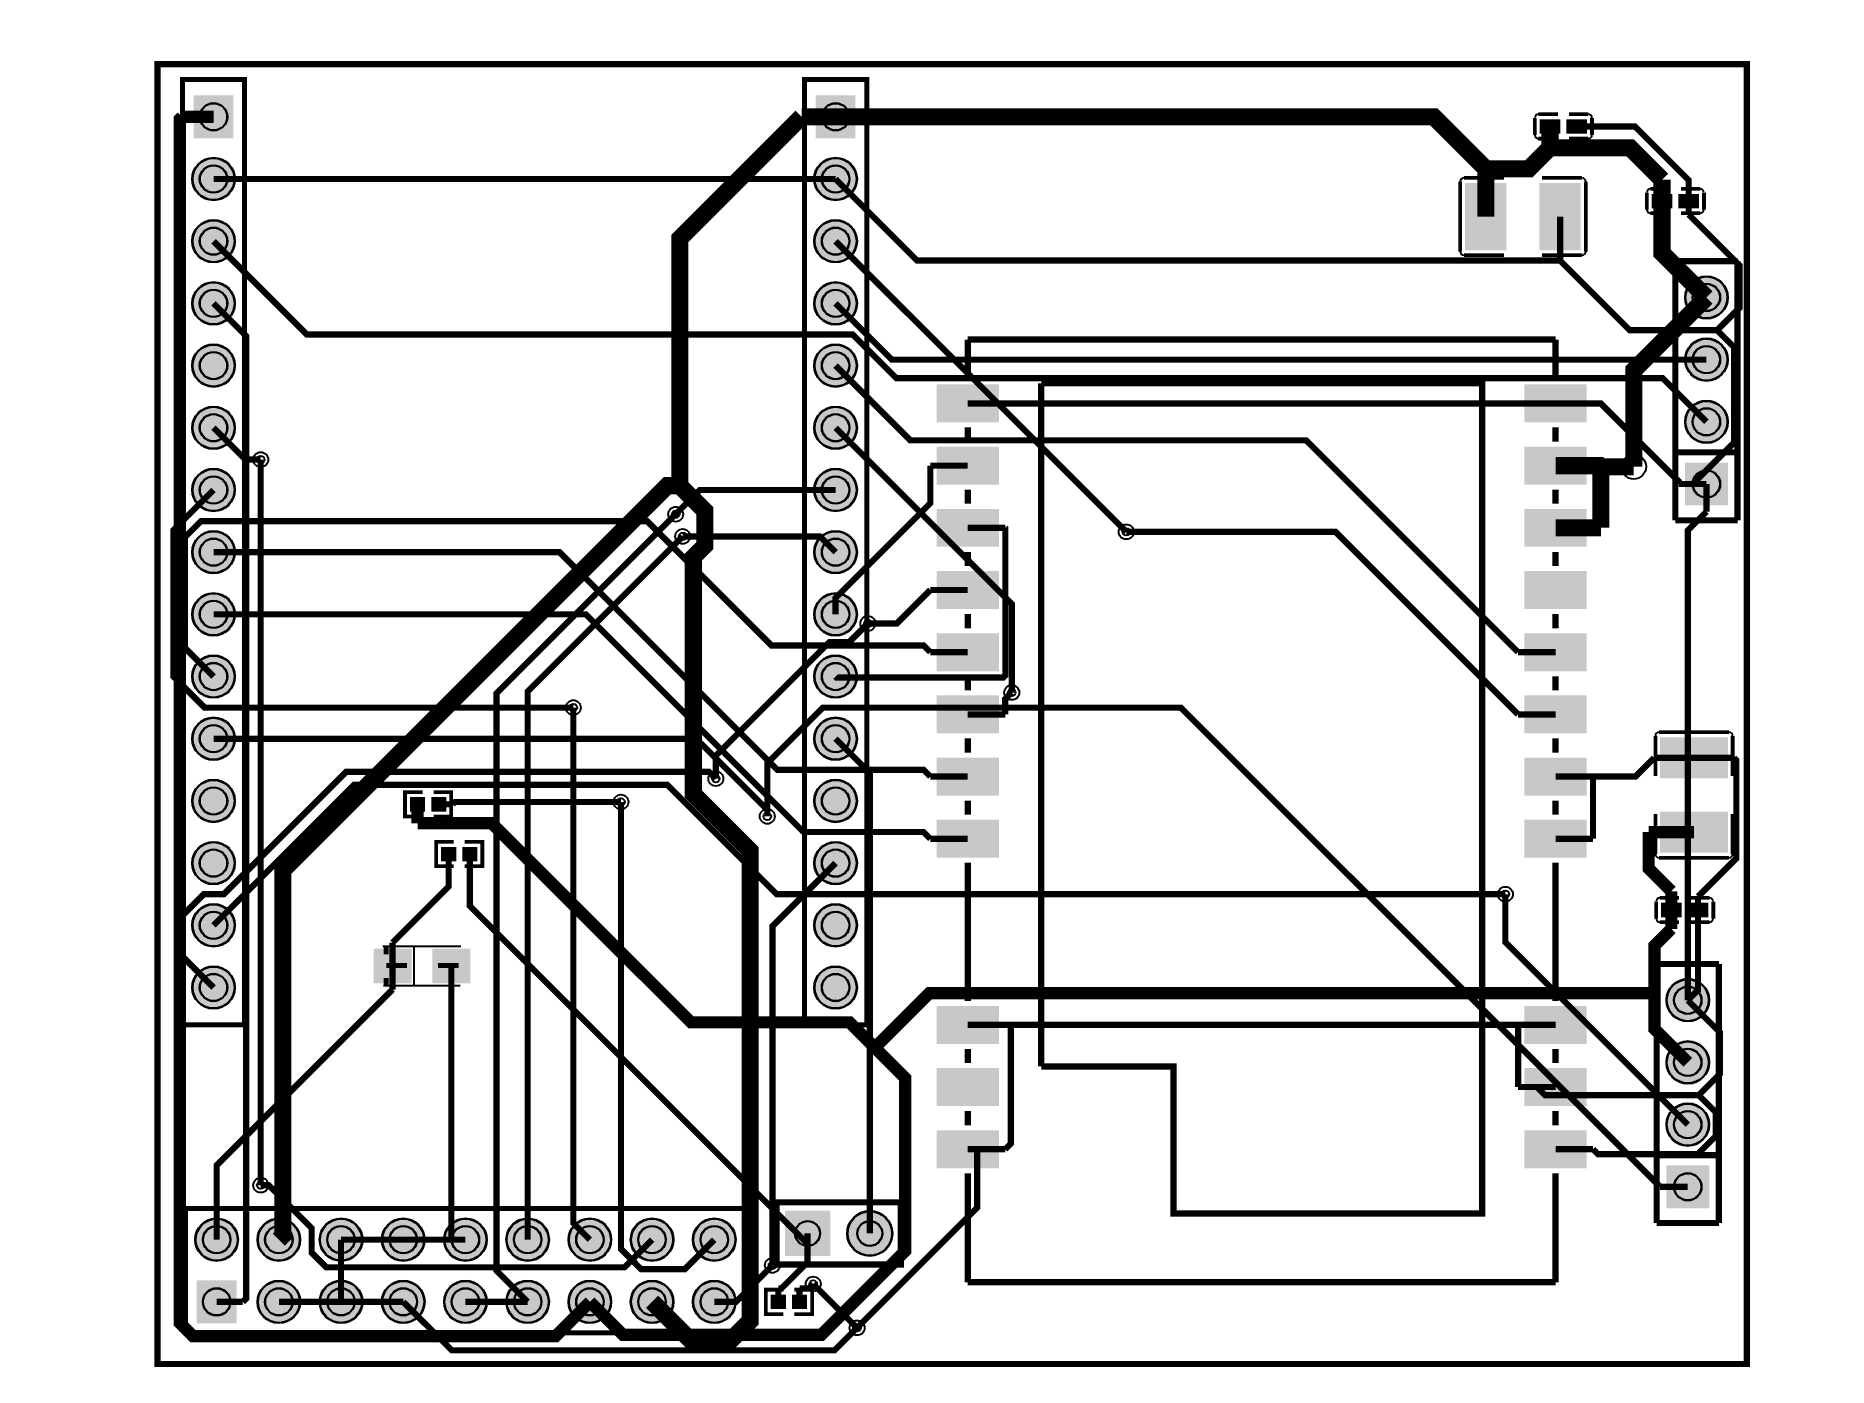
# Model space of a CAD drawing. Header units: millimetres. Extents: x 11.8 to 85, y -2.3 to 52.1.
import ezdxf

# ---------------------------------------------------------------- set-up
doc = ezdxf.new("R2010")
doc.units = ezdxf.units.MM
for name, color, linetype, true_color in [('BoardOutLine', 7, 'Continuous', 0xff00ff), ('BottomLayer', 7, 'Continuous', 0x0000ff), ('BottomSolderMaskLayer', 7, 'Continuous', 0xaa00ff), ('Document', 7, 'Continuous', 0xffffff), ('Hole', 7, 'Continuous', 0x222222), ('Multi-Layer', 7, 'Continuous', 0xc0c0c0), ('TopLayer', 7, 'Continuous', 0xff0000), ('TopPasteMaskLayer', 7, 'Continuous', 0x808080), ('TopSilkLayer', 7, 'Continuous', 0xffcc00), ('TopSolderMaskLayer', 7, 'Continuous', 0x800080)]:
    doc.layers.add(name, color=color, linetype=linetype, true_color=true_color)

msp = doc.modelspace()

# ---------------------------------------------------------------- hatches: boundary and pattern name
at = {"layer": 'BottomSolderMaskLayer'}
for points in [[(19.861, 49.657), (19.861, 47.903), (18.239, 47.903), (18.239, 49.657)], [(45.261, 49.657), (45.261, 47.903), (43.639, 47.903), (43.639, 49.657)], [(18.175, 46.24, 1), (19.925, 46.24, 1)], [(43.575, 46.24, 1), (45.325, 46.24, 1)], [(18.175, 43.7, 1), (19.925, 43.7, 1)], [(43.575, 43.7, 1), (45.325, 43.7, 1)], [(18.175, 41.16, 1), (19.925, 41.16, 1)], [(43.575, 41.16, 1), (45.325, 41.16, 1)], [(79.135, 41.402, 1), (80.886, 41.402, 1)], [(79.135, 38.862, 1), (80.886, 38.862, 1)], [(18.175, 38.62, 1), (19.925, 38.62, 1)], [(43.575, 38.62, 1), (45.325, 38.62, 1)], [(18.175, 36.08, 1), (19.925, 36.08, 1)], [(43.575, 36.08, 1), (45.325, 36.08, 1)], [(79.135, 36.322, 1), (80.886, 36.322, 1)], [(18.175, 33.54, 1), (19.925, 33.54, 1)], [(43.575, 33.54, 1), (45.325, 33.54, 1)], [(79.135, 32.907), (79.135, 34.657), (80.886, 34.657), (80.886, 32.907)], [(18.175, 31, 1), (19.925, 31, 1)], [(43.575, 31, 1), (45.325, 31, 1)], [(18.175, 28.46, 1), (19.925, 28.46, 1)], [(43.575, 28.46, 1), (45.325, 28.46, 1)], [(18.175, 25.92, 1), (19.925, 25.92, 1)], [(43.575, 25.92, 1), (45.325, 25.92, 1)], [(18.175, 23.38, 1), (19.925, 23.38, 1)], [(43.575, 23.38, 1), (45.325, 23.38, 1)], [(18.175, 20.84, 1), (19.925, 20.84, 1)], [(43.575, 20.84, 1), (45.325, 20.84, 1)], [(18.175, 18.3, 1), (19.925, 18.3, 1)], [(43.575, 18.3, 1), (45.325, 18.3, 1)], [(18.175, 15.76, 1), (19.925, 15.76, 1)], [(43.575, 15.76, 1), (45.325, 15.76, 1)], [(18.175, 13.22, 1), (19.925, 13.22, 1)], [(43.575, 13.22, 1), (45.325, 13.22, 1)], [(78.373, 12.7, 1), (80.124, 12.7, 1)], [(78.373, 10.16, 1), (80.124, 10.16, 1)], [(78.373, 7.62, 1), (80.124, 7.62, 1)], [(78.373, 4.205), (78.373, 5.955), (80.124, 5.955), (80.124, 4.205)], [(18.302, 2.921, 1), (20.052, 2.921, 1)], [(20.842, 2.921, 1), (22.592, 2.921, 1)], [(23.382, 2.921, 1), (25.132, 2.921, 1)], [(25.922, 2.921, 1), (27.672, 2.921, 1)], [(28.462, 2.921, 1), (30.212, 2.921, 1)], [(31.002, 2.921, 1), (32.752, 2.921, 1)], [(33.542, 2.921, 1), (35.292, 2.921, 1)], [(36.082, 2.921, 1), (37.832, 2.921, 1)], [(38.622, 2.921, 1), (40.372, 2.921, 1)], [(42.382, 4.1), (44.232, 4.1), (44.232, 2.25), (42.382, 2.25)], [(44.922, 3.175, 1), (46.772, 3.175, 1)], [(18.364, 1.256), (19.99, 1.256), (19.99, -0.494), (18.364, -0.494)], [(20.842, 0.381, 1), (22.592, 0.381, 1)], [(23.382, 0.381, 1), (25.132, 0.381, 1)], [(25.922, 0.381, 1), (27.672, 0.381, 1)], [(28.462, 0.381, 1), (30.212, 0.381, 1)], [(31.002, 0.381, 1), (32.752, 0.381, 1)], [(33.542, 0.381, 1), (35.292, 0.381, 1)], [(36.082, 0.381, 1), (37.832, 0.381, 1)], [(38.622, 0.381, 1), (40.372, 0.381, 1)]]:
    msp.add_hatch(color=256, dxfattribs=at).paths.add_polyline_path(points)
at = {"layer": 'Document'}
for points in [[(25.996, 14.91), (26.199, 14.91), (26.199, 14.58), (25.996, 14.58)], [(26.478, 14.821), (26.681, 14.821), (26.681, 13.424), (26.478, 13.424)], [(26.949, 14.227), (26.949, 14.017), (26.109, 14.017), (26.109, 14.227)], [(29.06, 14.227), (29.06, 14.017), (28.22, 14.017), (28.22, 14.227)], [(26.196, 13.284), (25.992, 13.284), (25.992, 13.614), (26.196, 13.614)]]:
    msp.add_hatch(color=256, dxfattribs=at).paths.add_polyline_path(points)
at = {"layer": 'Multi-Layer'}
for points in [[(19.837, 49.63), (19.837, 47.93), (18.263, 47.93), (18.263, 49.63)], [(45.237, 49.63), (45.237, 47.93), (43.663, 47.93), (43.663, 49.63)], [(18.2, 46.24, 1), (19.9, 46.24, 1)], [(43.6, 46.24, 1), (45.3, 46.24, 1)], [(18.2, 43.7, 1), (19.9, 43.7, 1)], [(43.6, 43.7, 1), (45.3, 43.7, 1)], [(18.2, 41.16, 1), (19.9, 41.16, 1)], [(43.6, 41.16, 1), (45.3, 41.16, 1)], [(79.16, 41.402, 1), (80.86, 41.402, 1)], [(79.16, 38.862, 1), (80.86, 38.862, 1)], [(18.2, 38.62, 1), (19.9, 38.62, 1)], [(43.6, 38.62, 1), (45.3, 38.62, 1)], [(18.2, 36.08, 1), (19.9, 36.08, 1)], [(43.6, 36.08, 1), (45.3, 36.08, 1)], [(79.16, 36.322, 1), (80.86, 36.322, 1)], [(79.16, 32.932), (79.16, 34.632), (80.86, 34.632), (80.86, 32.932)], [(18.2, 33.54, 1), (19.9, 33.54, 1)], [(43.6, 33.54, 1), (45.3, 33.54, 1)], [(18.2, 31, 1), (19.9, 31, 1)], [(43.6, 31, 1), (45.3, 31, 1)], [(18.2, 28.46, 1), (19.9, 28.46, 1)], [(43.6, 28.46, 1), (45.3, 28.46, 1)], [(18.2, 25.92, 1), (19.9, 25.92, 1)], [(43.6, 25.92, 1), (45.3, 25.92, 1)], [(18.2, 23.38, 1), (19.9, 23.38, 1)], [(43.6, 23.38, 1), (45.3, 23.38, 1)], [(18.2, 20.84, 1), (19.9, 20.84, 1)], [(43.6, 20.84, 1), (45.3, 20.84, 1)], [(18.2, 18.3, 1), (19.9, 18.3, 1)], [(43.6, 18.3, 1), (45.3, 18.3, 1)], [(18.2, 15.76, 1), (19.9, 15.76, 1)], [(43.6, 15.76, 1), (45.3, 15.76, 1)], [(18.2, 13.22, 1), (19.9, 13.22, 1)], [(43.6, 13.22, 1), (45.3, 13.22, 1)], [(78.398, 12.7, 1), (80.098, 12.7, 1)], [(78.398, 10.16, 1), (80.098, 10.16, 1)], [(78.398, 7.62, 1), (80.098, 7.62, 1)], [(78.398, 4.23), (78.398, 5.93), (80.098, 5.93), (80.098, 4.23)], [(18.327, 2.921, 1), (20.027, 2.921, 1)], [(20.867, 2.921, 1), (22.567, 2.921, 1)], [(23.407, 2.921, 1), (25.107, 2.921, 1)], [(25.947, 2.921, 1), (27.647, 2.921, 1)], [(28.487, 2.921, 1), (30.187, 2.921, 1)], [(31.027, 2.921, 1), (32.727, 2.921, 1)], [(33.567, 2.921, 1), (35.267, 2.921, 1)], [(36.107, 2.921, 1), (37.807, 2.921, 1)], [(38.647, 2.921, 1), (40.347, 2.921, 1)], [(42.407, 4.075), (44.207, 4.075), (44.207, 2.275), (42.407, 2.275)], [(44.947, 3.175, 1), (46.747, 3.175, 1)], [(18.39, 1.231), (19.964, 1.231), (19.964, -0.469), (18.39, -0.469)], [(20.867, 0.381, 1), (22.567, 0.381, 1)], [(23.407, 0.381, 1), (25.107, 0.381, 1)], [(25.947, 0.381, 1), (27.647, 0.381, 1)], [(28.487, 0.381, 1), (30.187, 0.381, 1)], [(31.027, 0.381, 1), (32.727, 0.381, 1)], [(33.567, 0.381, 1), (35.267, 0.381, 1)], [(36.107, 0.381, 1), (37.807, 0.381, 1)], [(38.647, 0.381, 1), (40.347, 0.381, 1)]]:
    msp.add_hatch(color=256, dxfattribs=at).paths.add_polyline_path(points)
at = {"layer": 'TopLayer'}
for points in [[(74.018, 48.117), (74.018, 48.657), (73.228, 48.657), (73.228, 48.117)], [(74.318, 48.117), (74.318, 48.657), (75.108, 48.657), (75.108, 48.117)], [(71.817, 43.354), (71.817, 46.054), (70.182, 46.054), (70.182, 43.354)], [(73.217, 43.354), (73.217, 46.054), (74.852, 46.054), (74.852, 43.354)], [(78.59, 45.069), (78.59, 45.609), (77.8, 45.609), (77.8, 45.069)], [(78.89, 45.069), (78.89, 45.609), (79.68, 45.609), (79.68, 45.069)], [(48.599, 37.824), (51.099, 37.824), (51.099, 36.324), (48.599, 36.324)], [(72.599, 37.824), (75.099, 37.824), (75.099, 36.324), (72.599, 36.324)], [(48.599, 35.284), (51.099, 35.284), (51.099, 33.784), (48.599, 33.784)], [(72.599, 35.284), (75.099, 35.284), (75.099, 33.784), (72.599, 33.784)], [(48.599, 32.744), (51.099, 32.744), (51.099, 31.244), (48.599, 31.244)], [(72.599, 32.744), (75.099, 32.744), (75.099, 31.244), (72.599, 31.244)], [(48.599, 30.204), (51.099, 30.204), (51.099, 28.704), (48.599, 28.704)], [(72.599, 30.204), (75.099, 30.204), (75.099, 28.704), (72.599, 28.704)], [(48.599, 27.664), (51.099, 27.664), (51.099, 26.164), (48.599, 26.164)], [(72.599, 27.664), (75.099, 27.664), (75.099, 26.164), (72.599, 26.164)], [(48.599, 25.124), (51.099, 25.124), (51.099, 23.624), (48.599, 23.624)], [(72.599, 25.124), (75.099, 25.124), (75.099, 23.624), (72.599, 23.624)], [(80.852, 21.782), (78.152, 21.782), (78.152, 23.417), (80.852, 23.417)], [(48.599, 22.584), (51.099, 22.584), (51.099, 21.084), (48.599, 21.084)], [(72.599, 22.584), (75.099, 22.584), (75.099, 21.084), (72.599, 21.084)], [(27.663, 20.431), (27.663, 20.971), (27.097, 20.971), (27.097, 20.431)], [(27.963, 20.431), (27.963, 20.971), (28.529, 20.971), (28.529, 20.431)], [(48.599, 20.044), (51.099, 20.044), (51.099, 18.544), (48.599, 18.544)], [(72.599, 20.044), (75.099, 20.044), (75.099, 18.544), (72.599, 18.544)], [(80.852, 20.382), (78.152, 20.382), (78.152, 18.747), (80.852, 18.747)], [(28.933, 18.399), (28.933, 18.939), (28.367, 18.939), (28.367, 18.399)], [(29.233, 18.399), (29.233, 18.939), (29.799, 18.939), (29.799, 18.399)], [(78.971, 16.113), (78.971, 16.653), (78.181, 16.653), (78.181, 16.113)], [(79.271, 16.113), (79.271, 16.653), (80.061, 16.653), (80.061, 16.113)], [(25.609, 14.776), (27.109, 14.776), (27.109, 13.418), (25.609, 13.418)], [(28.009, 14.776), (29.509, 14.776), (29.509, 13.418), (28.009, 13.418)], [(48.599, 12.444), (51.099, 12.444), (51.099, 10.944), (48.599, 10.944)], [(72.599, 12.444), (75.099, 12.444), (75.099, 10.944), (72.599, 10.944)], [(48.599, 9.904), (51.099, 9.904), (51.099, 8.404), (48.599, 8.404)], [(72.599, 9.904), (75.099, 9.904), (75.099, 8.404), (72.599, 8.404)], [(48.599, 7.364), (51.099, 7.364), (51.099, 5.864), (48.599, 5.864)], [(72.599, 7.364), (75.099, 7.364), (75.099, 5.864), (72.599, 5.864)], [(42.395, 0.111), (42.395, 0.651), (41.829, 0.651), (41.829, 0.111)], [(42.695, 0.111), (42.695, 0.651), (43.261, 0.651), (43.261, 0.111)]]:
    msp.add_hatch(color=256, dxfattribs=at).paths.add_polyline_path(points)
at = {"layer": 'TopPasteMaskLayer'}
for points in [[(73.968, 48.612), (73.968, 48.162), (73.918, 48.112), (73.388, 48.112), (73.338, 48.162), (73.338, 48.612), (73.388, 48.662), (73.918, 48.662)], [(74.998, 48.612), (74.998, 48.162), (74.948, 48.112), (74.418, 48.112), (74.368, 48.162), (74.368, 48.612), (74.418, 48.662), (74.948, 48.662)], [(71.817, 43.454), (71.817, 44.145), (71.717, 44.245), (71.361, 44.245), (71.261, 44.345), (71.261, 45.063), (71.361, 45.163), (71.717, 45.163), (71.817, 45.263), (71.817, 45.954), (71.717, 46.054), (70.282, 46.054), (70.182, 45.954), (70.182, 43.454), (70.282, 43.354), (71.717, 43.354)], [(73.217, 43.454), (73.217, 44.145), (73.317, 44.245), (73.673, 44.245), (73.773, 44.345), (73.773, 45.063), (73.673, 45.163), (73.317, 45.163), (73.217, 45.263), (73.217, 45.954), (73.317, 46.054), (74.752, 46.054), (74.852, 45.954), (74.852, 43.454), (74.752, 43.354), (73.317, 43.354)], [(78.54, 45.564), (78.54, 45.114), (78.49, 45.064), (77.96, 45.064), (77.91, 45.114), (77.91, 45.564), (77.96, 45.614), (78.49, 45.614)], [(79.57, 45.564), (79.57, 45.114), (79.52, 45.064), (78.99, 45.064), (78.94, 45.114), (78.94, 45.564), (78.99, 45.614), (79.52, 45.614)], [(48.599, 37.824), (51.099, 37.824), (51.099, 36.324), (48.599, 36.324)], [(72.599, 37.824), (75.099, 37.824), (75.099, 36.324), (72.599, 36.324)], [(48.599, 35.284), (51.099, 35.284), (51.099, 33.784), (48.599, 33.784)], [(72.599, 35.284), (75.099, 35.284), (75.099, 33.784), (72.599, 33.784)], [(48.599, 32.744), (51.099, 32.744), (51.099, 31.244), (48.599, 31.244)], [(72.599, 32.744), (75.099, 32.744), (75.099, 31.244), (72.599, 31.244)], [(48.599, 30.204), (51.099, 30.204), (51.099, 28.704), (48.599, 28.704)], [(72.599, 30.204), (75.099, 30.204), (75.099, 28.704), (72.599, 28.704)], [(48.599, 27.664), (51.099, 27.664), (51.099, 26.164), (48.599, 26.164)], [(72.599, 27.664), (75.099, 27.664), (75.099, 26.164), (72.599, 26.164)], [(48.599, 25.124), (51.099, 25.124), (51.099, 23.624), (48.599, 23.624)], [(72.599, 25.124), (75.099, 25.124), (75.099, 23.624), (72.599, 23.624)], [(80.752, 21.782), (80.061, 21.782), (79.961, 21.882), (79.961, 22.238), (79.861, 22.338), (79.143, 22.338), (79.043, 22.238), (79.043, 21.882), (78.943, 21.782), (78.252, 21.782), (78.152, 21.882), (78.152, 23.317), (78.252, 23.417), (80.752, 23.417), (80.852, 23.317), (80.852, 21.882)], [(48.599, 22.584), (51.099, 22.584), (51.099, 21.084), (48.599, 21.084)], [(72.599, 22.584), (75.099, 22.584), (75.099, 21.084), (72.599, 21.084)], [(27.678, 20.471), (27.678, 20.931), (27.638, 20.971), (27.137, 20.971), (27.097, 20.931), (27.097, 20.471), (27.137, 20.431), (27.638, 20.431)], [(27.948, 20.471), (27.948, 20.931), (27.988, 20.971), (28.489, 20.971), (28.529, 20.931), (28.529, 20.471), (28.489, 20.431), (27.988, 20.431)], [(48.599, 20.044), (51.099, 20.044), (51.099, 18.544), (48.599, 18.544)], [(72.599, 20.044), (75.099, 20.044), (75.099, 18.544), (72.599, 18.544)], [(80.752, 20.382), (80.061, 20.382), (79.961, 20.282), (79.961, 19.926), (79.861, 19.826), (79.143, 19.826), (79.043, 19.926), (79.043, 20.282), (78.943, 20.382), (78.252, 20.382), (78.152, 20.282), (78.152, 18.847), (78.252, 18.747), (80.752, 18.747), (80.852, 18.847), (80.852, 20.282)], [(28.948, 18.439), (28.948, 18.899), (28.908, 18.939), (28.407, 18.939), (28.367, 18.899), (28.367, 18.439), (28.407, 18.399), (28.908, 18.399)], [(29.218, 18.439), (29.218, 18.899), (29.258, 18.939), (29.759, 18.939), (29.799, 18.899), (29.799, 18.439), (29.759, 18.399), (29.258, 18.399)], [(78.921, 16.608), (78.921, 16.158), (78.871, 16.108), (78.341, 16.108), (78.291, 16.158), (78.291, 16.608), (78.341, 16.658), (78.871, 16.658)], [(79.951, 16.608), (79.951, 16.158), (79.901, 16.108), (79.371, 16.108), (79.321, 16.158), (79.321, 16.608), (79.371, 16.658), (79.901, 16.658)], [(25.609, 14.776), (27.109, 14.776), (27.109, 13.418), (25.609, 13.418)], [(28.009, 14.776), (29.509, 14.776), (29.509, 13.418), (28.009, 13.418)], [(48.599, 12.444), (51.099, 12.444), (51.099, 10.944), (48.599, 10.944)], [(72.599, 12.444), (75.099, 12.444), (75.099, 10.944), (72.599, 10.944)], [(48.599, 9.904), (51.099, 9.904), (51.099, 8.404), (48.599, 8.404)], [(72.599, 9.904), (75.099, 9.904), (75.099, 8.404), (72.599, 8.404)], [(48.599, 7.364), (51.099, 7.364), (51.099, 5.864), (48.599, 5.864)], [(72.599, 7.364), (75.099, 7.364), (75.099, 5.864), (72.599, 5.864)], [(42.41, 0.151), (42.41, 0.611), (42.37, 0.651), (41.869, 0.651), (41.829, 0.611), (41.829, 0.151), (41.869, 0.111), (42.37, 0.111)], [(42.68, 0.151), (42.68, 0.611), (42.72, 0.651), (43.221, 0.651), (43.261, 0.611), (43.261, 0.151), (43.221, 0.111), (42.72, 0.111)]]:
    msp.add_hatch(color=256, dxfattribs=at).paths.add_polyline_path(points)
at = {"layer": 'TopSolderMaskLayer'}
for points in [[(19.861, 49.657), (19.861, 47.903), (18.239, 47.903), (18.239, 49.657)], [(45.261, 49.657), (45.261, 47.903), (43.639, 47.903), (43.639, 49.657)], [(74.044, 48.092), (74.044, 48.682), (73.203, 48.682), (73.203, 48.092)], [(74.293, 48.092), (74.293, 48.682), (75.134, 48.682), (75.134, 48.092)], [(18.175, 46.24, 1), (19.925, 46.24, 1)], [(43.575, 46.24, 1), (45.325, 46.24, 1)], [(71.843, 43.329), (71.843, 46.08), (70.157, 46.08), (70.157, 43.329)], [(73.192, 43.329), (73.192, 46.08), (74.878, 46.08), (74.878, 43.329)], [(78.616, 45.044), (78.616, 45.634), (77.775, 45.634), (77.775, 45.044)], [(78.865, 45.044), (78.865, 45.634), (79.706, 45.634), (79.706, 45.044)], [(18.175, 43.7, 1), (19.925, 43.7, 1)], [(43.575, 43.7, 1), (45.325, 43.7, 1)], [(18.175, 41.16, 1), (19.925, 41.16, 1)], [(43.575, 41.16, 1), (45.325, 41.16, 1)], [(79.135, 41.402, 1), (80.886, 41.402, 1)], [(79.135, 38.862, 1), (80.886, 38.862, 1)], [(18.175, 38.62, 1), (19.925, 38.62, 1)], [(43.575, 38.62, 1), (45.325, 38.62, 1)], [(48.574, 37.85), (51.125, 37.85), (51.125, 36.299), (48.574, 36.299)], [(72.574, 37.85), (75.125, 37.85), (75.125, 36.299), (72.574, 36.299)], [(18.175, 36.08, 1), (19.925, 36.08, 1)], [(43.575, 36.08, 1), (45.325, 36.08, 1)], [(79.135, 36.322, 1), (80.886, 36.322, 1)], [(48.574, 35.309), (51.125, 35.309), (51.125, 33.759), (48.574, 33.759)], [(72.574, 35.309), (75.125, 35.309), (75.125, 33.759), (72.574, 33.759)], [(18.175, 33.54, 1), (19.925, 33.54, 1)], [(43.575, 33.54, 1), (45.325, 33.54, 1)], [(79.135, 32.907), (79.135, 34.657), (80.886, 34.657), (80.886, 32.907)], [(48.574, 32.769), (51.125, 32.769), (51.125, 31.219), (48.574, 31.219)], [(72.574, 32.769), (75.125, 32.769), (75.125, 31.219), (72.574, 31.219)], [(18.175, 31, 1), (19.925, 31, 1)], [(43.575, 31, 1), (45.325, 31, 1)], [(48.574, 30.229), (51.125, 30.229), (51.125, 28.679), (48.574, 28.679)], [(72.574, 30.229), (75.125, 30.229), (75.125, 28.679), (72.574, 28.679)], [(18.175, 28.46, 1), (19.925, 28.46, 1)], [(43.575, 28.46, 1), (45.325, 28.46, 1)], [(48.574, 27.689), (51.125, 27.689), (51.125, 26.139), (48.574, 26.139)], [(72.574, 27.689), (75.125, 27.689), (75.125, 26.139), (72.574, 26.139)], [(18.175, 25.92, 1), (19.925, 25.92, 1)], [(43.575, 25.92, 1), (45.325, 25.92, 1)], [(48.574, 25.149), (51.125, 25.149), (51.125, 23.599), (48.574, 23.599)], [(72.574, 25.149), (75.125, 25.149), (75.125, 23.599), (72.574, 23.599)], [(18.175, 23.38, 1), (19.925, 23.38, 1)], [(43.575, 23.38, 1), (45.325, 23.38, 1)], [(80.894, 21.767), (78.11, 21.767), (78.11, 23.432), (80.894, 23.432)], [(48.574, 22.609), (51.125, 22.609), (51.125, 21.059), (48.574, 21.059)], [(72.574, 22.609), (75.125, 22.609), (75.125, 21.059), (72.574, 21.059)], [(18.175, 20.84, 1), (19.925, 20.84, 1)], [(43.575, 20.84, 1), (45.325, 20.84, 1)], [(27.688, 20.406), (27.688, 20.996), (27.072, 20.996), (27.072, 20.406)], [(27.938, 20.406), (27.938, 20.996), (28.554, 20.996), (28.554, 20.406)], [(48.574, 20.069), (51.125, 20.069), (51.125, 18.519), (48.574, 18.519)], [(72.574, 20.069), (75.125, 20.069), (75.125, 18.519), (72.574, 18.519)], [(80.894, 20.397), (78.11, 20.397), (78.11, 18.732), (80.894, 18.732)], [(18.175, 18.3, 1), (19.925, 18.3, 1)], [(43.575, 18.3, 1), (45.325, 18.3, 1)], [(28.958, 18.374), (28.958, 18.964), (28.342, 18.964), (28.342, 18.374)], [(29.208, 18.374), (29.208, 18.964), (29.824, 18.964), (29.824, 18.374)], [(18.175, 15.76, 1), (19.925, 15.76, 1)], [(43.575, 15.76, 1), (45.325, 15.76, 1)], [(78.997, 16.088), (78.997, 16.678), (78.156, 16.678), (78.156, 16.088)], [(79.246, 16.088), (79.246, 16.678), (80.087, 16.678), (80.087, 16.088)], [(25.584, 14.802), (27.134, 14.802), (27.134, 13.392), (25.584, 13.392)], [(27.984, 14.802), (29.534, 14.802), (29.534, 13.392), (27.984, 13.392)], [(18.175, 13.22, 1), (19.925, 13.22, 1)], [(43.575, 13.22, 1), (45.325, 13.22, 1)], [(78.373, 12.7, 1), (80.124, 12.7, 1)], [(48.574, 12.469), (51.125, 12.469), (51.125, 10.919), (48.574, 10.919)], [(72.574, 12.469), (75.125, 12.469), (75.125, 10.919), (72.574, 10.919)], [(78.373, 10.16, 1), (80.124, 10.16, 1)], [(48.574, 9.929), (51.125, 9.929), (51.125, 8.379), (48.574, 8.379)], [(72.574, 9.929), (75.125, 9.929), (75.125, 8.379), (72.574, 8.379)], [(78.373, 7.62, 1), (80.124, 7.62, 1)], [(48.574, 7.389), (51.125, 7.389), (51.125, 5.839), (48.574, 5.839)], [(72.574, 7.389), (75.125, 7.389), (75.125, 5.839), (72.574, 5.839)], [(78.373, 4.205), (78.373, 5.955), (80.124, 5.955), (80.124, 4.205)], [(18.302, 2.921, 1), (20.052, 2.921, 1)], [(20.842, 2.921, 1), (22.592, 2.921, 1)], [(23.382, 2.921, 1), (25.132, 2.921, 1)], [(25.922, 2.921, 1), (27.672, 2.921, 1)], [(28.462, 2.921, 1), (30.212, 2.921, 1)], [(31.002, 2.921, 1), (32.752, 2.921, 1)], [(33.542, 2.921, 1), (35.292, 2.921, 1)], [(36.082, 2.921, 1), (37.832, 2.921, 1)], [(38.622, 2.921, 1), (40.372, 2.921, 1)], [(42.382, 4.1), (44.232, 4.1), (44.232, 2.25), (42.382, 2.25)], [(44.922, 3.175, 1), (46.772, 3.175, 1)], [(18.364, 1.256), (19.99, 1.256), (19.99, -0.494), (18.364, -0.494)], [(20.842, 0.381, 1), (22.592, 0.381, 1)], [(23.382, 0.381, 1), (25.132, 0.381, 1)], [(25.922, 0.381, 1), (27.672, 0.381, 1)], [(28.462, 0.381, 1), (30.212, 0.381, 1)], [(31.002, 0.381, 1), (32.752, 0.381, 1)], [(33.542, 0.381, 1), (35.292, 0.381, 1)], [(36.082, 0.381, 1), (37.832, 0.381, 1)], [(38.622, 0.381, 1), (40.372, 0.381, 1)], [(42.42, 0.086), (42.42, 0.676), (41.804, 0.676), (41.804, 0.086)], [(42.67, 0.086), (42.67, 0.676), (43.286, 0.676), (43.286, 0.086)]]:
    msp.add_hatch(color=256, dxfattribs=at).paths.add_polyline_path(points)

# ---------------------------------------------------------------- linework, layer by layer
at = {"layer": 'BoardOutLine', "const_width": 0.254}
msp.add_lwpolyline([(16.764, 49.53), (16.764, 50.927), (81.661, 50.927), (81.661, -2.159), (16.764, -2.159), (16.764, 49.53)], close=True, dxfattribs=at)
at = {"layer": 'BottomLayer'}
for points, const_width in [([(38.087, 33.715), (38.087, 43.804), (43.062, 48.78)], 0.7), ([(44.45, 48.78), (43.062, 48.78)], 0.7), ([(17.763, 48.78), (17.674, 48.692), (17.674, -0.479), (18.218, -1.023), (33.013, -1.023), (34.417, 0.381)], 0.5), ([(19.05, 48.78), (17.763, 48.78)], 0.5), ([(44.45, 43.7), (56.32, 31.83)], 0.254), ([(77.042, 34.487), (77.042, 38.434), (80.01, 41.402)], 0.7), ([(19.05, 41.16), (20.379, 39.831), (20.379, 0.516), (20.244, 0.381)], 0.254), ([(44.45, 36.08), (51.643, 28.887), (51.643, 25.267)], 0.254), ([(20.977, 5.146), (20.977, 34.78)], 0.254), ([(21.717, 2.921), (21.882, 3.086), (21.882, 18.015), (37.582, 33.715), (38.087, 33.715)], 0.7), ([(36.957, 0.381), (38.463, -1.124), (40.229, -1.124), (40.965, -0.388), (40.965, 18.802), (38.642, 21.125), (38.642, 30.796), (39.113, 31.267), (39.113, 32.689), (38.087, 33.715)], 0.7), ([(80.01, 33.782), (80.01, 32.653)], 0.254), ([(31.877, 0.381), (30.607, 1.651), (30.607, 25.236), (37.92, 32.549)], 0.254), ([(80.01, 32.653), (79.248, 31.891), (79.248, 12.7)], 0.254), ([(31.877, 2.921), (31.877, 25.312), (38.208, 31.642)], 0.254), ([(45.77, 28.088), (45.012, 27.329), (44.202, 27.329), (39.561, 22.689), (39.561, 21.749)], 0.254), ([(34.417, 2.921), (33.741, 3.597), (33.741, 24.65)], 0.254), ([(78.119, 5.08), (58.549, 24.65), (43.933, 24.65), (41.662, 22.378), (41.662, 20.209)], 0.254), ([(45.847, 3.175), (45.847, 21.983), (44.45, 23.38)], 0.254), ([(39.497, 2.921), (38.295, 1.719), (36.506, 1.719), (35.687, 2.539), (35.687, 20.795)], 0.254), ([(44.45, 18.3), (41.871, 15.721), (41.871, 1.871)], 0.254), ([(79.248, 7.62), (71.799, 15.069), (71.799, 17.03)], 0.254), ([(79.248, 5.08), (78.119, 5.08)], 0.254), ([(24.257, 0.381), (24.257, 2.921)], 0.254), ([(43.537, 1.111), (45.327, -0.68)], 0.254), ([(19.177, 0.381), (20.244, 0.381)], 0.254)]:
    msp.add_lwpolyline(points, dxfattribs=dict(at, const_width=const_width))
at = {"layer": 'BottomSolderMaskLayer'}
for centre, radius in [((19.05, 48.78), 0.566), ((44.45, 48.78), 0.566), ((19.05, 46.24), 0.875), ((44.45, 46.24), 0.875), ((19.05, 46.24), 0.566), ((44.45, 46.24), 0.566), ((19.05, 43.7), 0.875), ((19.05, 43.7), 0.566), ((44.45, 43.7), 0.875), ((44.45, 43.7), 0.566), ((19.05, 41.16), 0.875), ((19.05, 41.16), 0.566), ((44.45, 41.16), 0.875), ((44.45, 41.16), 0.566), ((80.01, 41.402), 0.875), ((80.01, 41.402), 0.566), ((80.01, 38.862), 0.875), ((19.05, 38.62), 0.875), ((19.05, 38.62), 0.566), ((44.45, 38.62), 0.875), ((44.45, 38.62), 0.566), ((80.01, 38.862), 0.566), ((19.05, 36.08), 0.875), ((19.05, 36.08), 0.566), ((44.45, 36.08), 0.875), ((44.45, 36.08), 0.566), ((80.01, 36.322), 0.875), ((80.01, 36.322), 0.566), ((19.05, 33.54), 0.875), ((44.45, 33.54), 0.875), ((19.05, 33.54), 0.566), ((44.45, 33.54), 0.566), ((80.01, 33.782), 0.566), ((19.05, 31), 0.875), ((19.05, 31), 0.566), ((44.45, 31), 0.875), ((44.45, 31), 0.566), ((19.05, 28.46), 0.875), ((44.45, 28.46), 0.875), ((19.05, 28.46), 0.566), ((44.45, 28.46), 0.566), ((19.05, 25.92), 0.875), ((19.05, 25.92), 0.566), ((44.45, 25.92), 0.875), ((44.45, 25.92), 0.566), ((19.05, 23.38), 0.875), ((44.45, 23.38), 0.875), ((19.05, 23.38), 0.566), ((44.45, 23.38), 0.566), ((19.05, 20.84), 0.875), ((19.05, 20.84), 0.566), ((44.45, 20.84), 0.875), ((44.45, 20.84), 0.566), ((19.05, 18.3), 0.875), ((44.45, 18.3), 0.875), ((19.05, 18.3), 0.566), ((44.45, 18.3), 0.566), ((19.05, 15.76), 0.875), ((19.05, 15.76), 0.566), ((44.45, 15.76), 0.875), ((44.45, 15.76), 0.566), ((19.05, 13.22), 0.875), ((44.45, 13.22), 0.875), ((19.05, 13.22), 0.566), ((44.45, 13.22), 0.566), ((79.248, 12.7), 0.875), ((79.248, 12.7), 0.566), ((79.248, 10.16), 0.875), ((79.248, 10.16), 0.566), ((79.248, 7.62), 0.875), ((79.248, 7.62), 0.566), ((79.248, 5.08), 0.566), ((19.177, 2.921), 0.875), ((21.717, 2.921), 0.875), ((24.257, 2.921), 0.875), ((26.797, 2.921), 0.875), ((29.337, 2.921), 0.875), ((31.877, 2.921), 0.875), ((34.417, 2.921), 0.875), ((36.957, 2.921), 0.875), ((39.497, 2.921), 0.875), ((43.307, 3.175), 0.514), ((45.847, 3.175), 0.925), ((45.847, 3.175), 0.514), ((19.177, 2.921), 0.566), ((21.717, 2.921), 0.566), ((24.257, 2.921), 0.566), ((26.797, 2.921), 0.566), ((29.337, 2.921), 0.566), ((31.877, 2.921), 0.566), ((34.417, 2.921), 0.566), ((36.957, 2.921), 0.566), ((39.497, 2.921), 0.566), ((19.177, 0.381), 0.568), ((21.717, 0.381), 0.875), ((21.717, 0.381), 0.566), ((24.257, 0.381), 0.875), ((24.257, 0.381), 0.566), ((26.797, 0.381), 0.875), ((26.797, 0.381), 0.566), ((29.337, 0.381), 0.875), ((29.337, 0.381), 0.566), ((31.877, 0.381), 0.875), ((31.877, 0.381), 0.566), ((34.417, 0.381), 0.875), ((34.417, 0.381), 0.566), ((36.957, 0.381), 0.875), ((36.957, 0.381), 0.566), ((39.497, 0.381), 0.875), ((39.497, 0.381), 0.566)]:
    msp.add_circle(centre, radius, dxfattribs=at)
at = {"layer": 'Hole'}
for centre, radius in [((20.977, 34.78), 0.153), ((77.042, 34.487), 0.5), ((37.92, 32.549), 0.153), ((38.208, 31.642), 0.153), ((56.32, 31.83), 0.153), ((45.77, 28.088), 0.153), ((51.643, 25.267), 0.153), ((33.741, 24.65), 0.153), ((39.561, 21.749), 0.153), ((35.687, 20.795), 0.153), ((41.662, 20.209), 0.153), ((71.799, 17.03), 0.153), ((20.977, 5.146), 0.153), ((41.871, 1.871), 0.153), ((43.537, 1.111), 0.153), ((45.327, -0.68), 0.153)]:
    msp.add_circle(centre, radius, dxfattribs=at)
at = {"layer": 'Multi-Layer'}
for centre, radius in [((19.05, 48.78), 0.55), ((44.45, 48.78), 0.55), ((19.05, 46.24), 0.85), ((44.45, 46.24), 0.85), ((19.05, 46.24), 0.55), ((44.45, 46.24), 0.55), ((19.05, 43.7), 0.85), ((19.05, 43.7), 0.55), ((44.45, 43.7), 0.85), ((44.45, 43.7), 0.55), ((19.05, 41.16), 0.85), ((44.45, 41.16), 0.85), ((80.01, 41.402), 0.85), ((80.01, 41.402), 0.55), ((19.05, 41.16), 0.55), ((44.45, 41.16), 0.55), ((80.01, 38.862), 0.85), ((19.05, 38.62), 0.85), ((19.05, 38.62), 0.55), ((44.45, 38.62), 0.85), ((44.45, 38.62), 0.55), ((80.01, 38.862), 0.55), ((19.05, 36.08), 0.85), ((19.05, 36.08), 0.55), ((44.45, 36.08), 0.85), ((44.45, 36.08), 0.55), ((80.01, 36.322), 0.85), ((80.01, 36.322), 0.55), ((20.977, 34.78), 0.305), ((77.042, 34.487), 0.5), ((19.05, 33.54), 0.85), ((19.05, 33.54), 0.55), ((44.45, 33.54), 0.85), ((44.45, 33.54), 0.55), ((80.01, 33.782), 0.55), ((37.92, 32.549), 0.305), ((19.05, 31), 0.85), ((19.05, 31), 0.55), ((38.208, 31.642), 0.305), ((44.45, 31), 0.85), ((44.45, 31), 0.55), ((56.32, 31.83), 0.305), ((19.05, 28.46), 0.85), ((44.45, 28.46), 0.85), ((19.05, 28.46), 0.55), ((44.45, 28.46), 0.55), ((45.77, 28.088), 0.305), ((19.05, 25.92), 0.85), ((19.05, 25.92), 0.55), ((44.45, 25.92), 0.85), ((44.45, 25.92), 0.55), ((33.741, 24.65), 0.305), ((51.643, 25.267), 0.305), ((19.05, 23.38), 0.85), ((44.45, 23.38), 0.85), ((19.05, 23.38), 0.55), ((44.45, 23.38), 0.55), ((39.561, 21.749), 0.305), ((19.05, 20.84), 0.85), ((19.05, 20.84), 0.55), ((44.45, 20.84), 0.85), ((44.45, 20.84), 0.55), ((35.687, 20.795), 0.305), ((41.662, 20.209), 0.305), ((19.05, 18.3), 0.85), ((44.45, 18.3), 0.85), ((19.05, 18.3), 0.55), ((44.45, 18.3), 0.55), ((71.799, 17.03), 0.305), ((19.05, 15.76), 0.85), ((19.05, 15.76), 0.55), ((44.45, 15.76), 0.85), ((44.45, 15.76), 0.55), ((19.05, 13.22), 0.85), ((44.45, 13.22), 0.85), ((19.05, 13.22), 0.55), ((44.45, 13.22), 0.55), ((79.248, 12.7), 0.85), ((79.248, 12.7), 0.55), ((79.248, 10.16), 0.85), ((79.248, 10.16), 0.55), ((79.248, 7.62), 0.85), ((79.248, 7.62), 0.55), ((20.977, 5.146), 0.305), ((79.248, 5.08), 0.55), ((19.177, 2.921), 0.85), ((21.717, 2.921), 0.85), ((24.257, 2.921), 0.85), ((26.797, 2.921), 0.85), ((29.337, 2.921), 0.85), ((31.877, 2.921), 0.85), ((34.417, 2.921), 0.85), ((36.957, 2.921), 0.85), ((39.497, 2.921), 0.85), ((43.307, 3.175), 0.5), ((45.847, 3.175), 0.9), ((45.847, 3.175), 0.5), ((19.177, 2.921), 0.55), ((21.717, 2.921), 0.55), ((24.257, 2.921), 0.55), ((26.797, 2.921), 0.55), ((29.337, 2.921), 0.55), ((31.877, 2.921), 0.55), ((34.417, 2.921), 0.55), ((36.957, 2.921), 0.55), ((39.497, 2.921), 0.55), ((41.871, 1.871), 0.305), ((19.177, 0.381), 0.55), ((21.717, 0.381), 0.85), ((21.717, 0.381), 0.55), ((24.257, 0.381), 0.85), ((24.257, 0.381), 0.55), ((26.797, 0.381), 0.85), ((26.797, 0.381), 0.55), ((29.337, 0.381), 0.85), ((29.337, 0.381), 0.55), ((31.877, 0.381), 0.85), ((31.877, 0.381), 0.55), ((34.417, 0.381), 0.85), ((34.417, 0.381), 0.55), ((36.957, 0.381), 0.85), ((36.957, 0.381), 0.55), ((39.497, 0.381), 0.85), ((39.497, 0.381), 0.55), ((43.537, 1.111), 0.305), ((45.327, -0.68), 0.305)]:
    msp.add_circle(centre, radius, dxfattribs=at)
at = {"layer": 'TopLayer'}
for points, const_width in [([(44.45, 48.78), (68.874, 48.78), (71, 46.655)], 0.7), ([(73.623, 48.387), (73.623, 47.517)], 0.7), ([(79.285, 45.339), (79.285, 46.193), (77.091, 48.387), (74.713, 48.387)], 0.254), ([(71, 46.655), (72.761, 46.655), (73.623, 47.517)], 0.7), ([(78.195, 46.209), (76.887, 47.517), (73.623, 47.517)], 0.7), ([(71, 46.417), (71, 46.655)], 0.7), ([(44.45, 46.24), (19.05, 46.24)], 0.254), ([(74.035, 42.908), (47.782, 42.908), (44.45, 46.24)], 0.254), ([(71, 44.704), (71, 46.417)], 0.7), ([(78.195, 45.339), (78.195, 46.209)], 0.7), ([(80.01, 41.402), (78.195, 43.217), (78.195, 45.339)], 0.7), ([(79.285, 45.339), (79.285, 44.79)], 0.254), ([(74.035, 44.704), (74.035, 43.075)], 0.254), ([(80.446, 40.065), (81.355, 40.974), (81.355, 42.72), (79.285, 44.79)], 0.254), ([(80.01, 36.322), (78.227, 38.105), (46.928, 38.105), (45.143, 39.89), (22.86, 39.89), (19.05, 43.7)], 0.254), ([(74.035, 43.075), (74.035, 42.908)], 0.254), ([(74.035, 42.908), (76.878, 40.065), (80.446, 40.065)], 0.254), ([(80.01, 38.862), (46.748, 38.862), (44.45, 41.16)], 0.254), ([(79.446, 33.782), (81.144, 35.481), (81.144, 39.367), (80.446, 40.065)], 0.254), ([(44.45, 38.62), (47.505, 35.565), (63.669, 35.565), (72.32, 26.914)], 0.254), ([(73.849, 37.074), (49.849, 37.074)], 0.254), ([(78.881, 33.782), (78.881, 33.888), (75.695, 37.074), (73.849, 37.074)], 0.254), ([(19.05, 36.08), (20.35, 34.78), (20.977, 34.78)], 0.254), ([(48.32, 34.534), (48.32, 33.005), (44.45, 29.135), (44.45, 28.46)], 0.254), ([(49.849, 34.534), (48.32, 34.534)], 0.254), ([(73.849, 34.534), (75.462, 34.534)], 0.7), ([(75.462, 34.534), (75.652, 34.534), (75.699, 34.487)], 0.7), ([(75.699, 34.487), (77.042, 34.487)], 0.7), ([(75.699, 34.487), (75.699, 31.994)], 0.7), ([(19.05, 33.54), (17.414, 31.904), (17.414, 25.922), (18.686, 24.65), (33.741, 24.65)], 0.254), ([(44.45, 33.54), (38.911, 33.54), (37.92, 32.549)], 0.254), ([(79.446, 33.782), (78.881, 33.782)], 0.254), ([(80.01, 33.782), (79.446, 33.782)], 0.254), ([(19.05, 25.92), (17.878, 27.092), (17.878, 31.602), (18.546, 32.27), (36.752, 32.27), (41.832, 27.19), (48.044, 27.19), (48.32, 26.914)], 0.254), ([(73.849, 31.994), (75.699, 31.994)], 0.7), ([(38.208, 31.642), (43.808, 31.642), (44.45, 31)], 0.254), ([(44.45, 25.92), (44.487, 25.883), (51.306, 25.883), (51.38, 25.957), (51.38, 31.992), (51.378, 31.994)], 0.254), ([(49.849, 31.994), (51.378, 31.994)], 0.254), ([(72.32, 24.374), (64.864, 31.83), (56.32, 31.83)], 0.254), ([(19.05, 31), (33.179, 31), (42.069, 22.11), (48.044, 22.11), (48.32, 21.834)], 0.254), ([(45.77, 28.088), (46.954, 28.088), (48.32, 29.454)], 0.254), ([(49.849, 29.454), (48.32, 29.454)], 0.254), ([(48.32, 19.294), (48.044, 19.57), (43.145, 19.57), (34.255, 28.46), (19.05, 28.46)], 0.254), ([(49.849, 26.914), (48.32, 26.914)], 0.254), ([(73.849, 26.914), (72.32, 26.914)], 0.254), ([(51.643, 25.267), (51.378, 25.002), (51.378, 24.374)], 0.254), ([(49.849, 24.374), (51.378, 24.374)], 0.254), ([(73.849, 24.374), (72.32, 24.374)], 0.254), ([(41.662, 20.209), (41.662, 20.476), (38.758, 23.38), (19.05, 23.38)], 0.254), ([(75.378, 21.834), (77.108, 21.834), (77.873, 22.599)], 0.254), ([(79.502, 22.599), (77.873, 22.599)], 0.254), ([(79.502, 22.599), (81.131, 22.599)], 0.254), ([(79.666, 16.932), (81.23, 18.496), (81.23, 22.501), (81.131, 22.599)], 0.254), ([(19.05, 13.22), (17.781, 14.489), (17.781, 16.159), (18.651, 17.03), (19.47, 17.03), (24.471, 22.031), (39.279, 22.031), (39.561, 21.749)], 0.254), ([(49.849, 21.834), (48.32, 21.834)], 0.254), ([(73.849, 21.834), (75.277, 21.834)], 0.254), ([(75.277, 21.834), (75.378, 21.834)], 0.254), ([(75.378, 21.834), (75.378, 19.294)], 0.254), ([(71.799, 17.03), (42.049, 17.03), (37.581, 21.498), (24.788, 21.498), (19.05, 15.76)], 0.254), ([(27.38, 20.701), (27.38, 19.931)], 0.5), ([(28.246, 20.701), (28.808, 20.701)], 0.254), ([(28.808, 20.701), (28.901, 20.795), (35.687, 20.795)], 0.254), ([(27.38, 19.931), (30.412, 19.931), (38.548, 11.796), (45.023, 11.796), (46.053, 10.766)], 0.5), ([(78.576, 17.153), (77.652, 18.077), (77.652, 19.565)], 0.5), ([(79.502, 19.565), (77.652, 19.565)], 0.5), ([(49.849, 19.294), (48.32, 19.294)], 0.254), ([(73.849, 19.294), (75.378, 19.294)], 0.254), ([(28.65, 18.669), (28.65, 17.347), (26.359, 15.056)], 0.254), ([(43.307, 2.757), (29.516, 16.549), (29.516, 18.669)], 0.254), ([(78.576, 16.383), (78.576, 17.153)], 0.5), ([(79.666, 16.383), (79.666, 16.932)], 0.254), ([(78.576, 15.998), (78.576, 16.383)], 0.5), ([(78.576, 15.998), (78.576, 15.613)], 0.5), ([(79.248, 12.7), (79.666, 13.118), (79.666, 16.383)], 0.254), ([(77.891, 12.986), (77.891, 14.928), (78.576, 15.613)], 0.5), ([(26.359, 14.097), (26.359, 15.056)], 0.254), ([(26.359, 14.097), (26.359, 13.138)], 0.254), ([(28.759, 14.097), (28.759, 2.921)], 0.254), ([(26.359, 13.138), (19.177, 5.956), (19.177, 2.921)], 0.254), ([(77.891, 12.986), (48.273, 12.986), (46.053, 10.766)], 0.5), ([(79.248, 10.16), (77.891, 11.517), (77.891, 12.986)], 0.5), ([(79.69, 8.822), (80.561, 9.693), (80.561, 11.387), (79.248, 12.7)], 0.254), ([(51.607, 11.694), (49.849, 11.694)], 0.254), ([(51.607, 11.694), (51.607, 6.842), (51.378, 6.614)], 0.254), ([(72.32, 11.694), (51.607, 11.694)], 0.254), ([(72.32, 11.694), (72.32, 9.154)], 0.254), ([(72.32, 11.694), (73.849, 11.694)], 0.254), ([(46.053, 10.766), (47.295, 9.523), (47.295, 2.461), (43.865, -0.969), (35.767, -0.969), (34.417, 0.381)], 0.5), ([(73.085, 9.154), (72.32, 9.154)], 0.254), ([(73.849, 9.154), (73.085, 9.154)], 0.254), ([(73.085, 9.154), (73.417, 8.822), (79.69, 8.822)], 0.254), ([(75.378, 6.614), (75.58, 6.412), (79.648, 6.412), (80.39, 7.154), (80.39, 8.122), (79.69, 8.822)], 0.254), ([(50.231, 6.614), (50.231, 4.224), (45.327, -0.68)], 0.254), ([(49.849, 6.614), (50.231, 6.614)], 0.254), ([(50.231, 6.614), (51.378, 6.614)], 0.254), ([(73.849, 6.614), (75.378, 6.614)], 0.254), ([(20.977, 5.146), (21.3, 5.146), (23.055, 3.39), (23.055, 2.39), (23.655, 1.79), (35.826, 1.79), (36.957, 2.921)], 0.254), ([(24.257, 2.921), (26.797, 2.921)], 0.254), ([(26.797, 2.921), (28.759, 2.921)], 0.254), ([(28.759, 2.921), (29.337, 2.921)], 0.254), ([(43.307, 3.175), (43.307, 2.757)], 0.254), ([(43.307, 2.757), (43.307, 1.996)], 0.254), ([(41.871, 1.871), (40.38, 0.381), (39.497, 0.381)], 0.254), ([(43.307, 1.996), (42.241, 0.93), (42.112, 0.93)], 0.254), ([(42.112, 0.381), (42.112, 0.93)], 0.254), ([(42.978, 0.93), (43.356, 0.93), (43.537, 1.111)], 0.254), ([(42.978, 0.381), (42.978, 0.93)], 0.254), ([(21.717, 0.381), (24.257, 0.381)], 0.254), ([(24.257, 0.381), (26.797, 0.381)], 0.254), ([(45.327, -0.68), (44.41, -1.597), (28.775, -1.597), (26.797, 0.381)], 0.254), ([(29.337, 0.381), (31.877, 0.381)], 0.254)]:
    msp.add_lwpolyline(points, dxfattribs=dict(at, const_width=const_width))
at = {"layer": 'TopSilkLayer'}
for points, const_width in [([(20.32, 48.145), (20.32, 50.304), (17.78, 50.304), (17.78, 11.696), (20.32, 11.696), (20.32, 11.95)], 0.203), ([(45.72, 48.145), (45.72, 50.304), (43.18, 50.304), (43.18, 11.696), (45.72, 11.696), (45.72, 11.95)], 0.203), ([(72.999, 48.041), (72.999, 48.733)], 0.152), ([(73.152, 48.886), (73.942, 48.886)], 0.152), ([(75.184, 48.886), (74.394, 48.886)], 0.152), ([(75.337, 48.041), (75.337, 48.733)], 0.152), ([(20.32, 11.95), (20.32, 48.145)], 0.203), ([(45.72, 11.95), (45.72, 48.145)], 0.203), ([(73.942, 47.888), (73.152, 47.888)], 0.152), ([(74.394, 47.888), (75.184, 47.888)], 0.152), ([(69.954, 43.278), (69.954, 46.13)], 0.152), ([(70.106, 46.283), (71.741, 46.283)], 0.152), ([(74.928, 46.283), (73.293, 46.283)], 0.152), ([(75.081, 43.278), (75.081, 46.13)], 0.152), ([(77.571, 44.993), (77.571, 45.685)], 0.152), ([(77.724, 45.838), (78.514, 45.838)], 0.152), ([(79.756, 45.838), (78.966, 45.838)], 0.152), ([(79.909, 44.993), (79.909, 45.685)], 0.152), ([(78.514, 44.84), (77.724, 44.84)], 0.152), ([(78.966, 44.84), (79.756, 44.84)], 0.152), ([(71.741, 43.125), (70.106, 43.125)], 0.152), ([(73.293, 43.125), (74.928, 43.125)], 0.152), ([(78.74, 42.882), (81.28, 42.882)], 0.254), ([(78.74, 32.302), (78.74, 42.882)], 0.254), ([(81.28, 32.302), (81.28, 42.882)], 0.254), ([(49.849, 39.684), (73.849, 39.684)], 0.254), ([(49.849, 39.684), (49.849, 38.055)], 0.254), ([(73.849, 39.684), (73.849, 38.055)], 0.254), ([(52.849, 37.894), (70.849, 37.894), (70.849, 3.994), (58.249, 3.994), (58.249, 9.994), (52.849, 9.994)], 0.254), ([(52.849, 9.994), (52.849, 37.894)], 0.254), ([(49.849, 36.093), (49.849, 35.515)], 0.254), ([(73.849, 36.093), (73.849, 35.515)], 0.254), ([(78.74, 35.076), (81.28, 35.076)], 0.254), ([(49.849, 33.553), (49.849, 32.975)], 0.254), ([(73.849, 33.553), (73.849, 32.975)], 0.254), ([(78.74, 32.302), (81.28, 32.302)], 0.254), ([(49.849, 31.013), (49.849, 30.435)], 0.254), ([(73.849, 31.013), (73.849, 30.435)], 0.254), ([(49.849, 28.473), (49.849, 27.895)], 0.254), ([(73.849, 28.473), (73.849, 27.895)], 0.254), ([(49.849, 25.933), (49.849, 25.355)], 0.254), ([(73.849, 25.933), (73.849, 25.355)], 0.254), ([(49.849, 23.393), (49.849, 22.815)], 0.254), ([(73.849, 23.393), (73.849, 22.815)], 0.254), ([(77.924, 23.493), (77.924, 21.858)], 0.152), ([(80.928, 23.646), (78.076, 23.646)], 0.152), ([(81.081, 21.858), (81.081, 23.493)], 0.152), ([(27.587, 20.202), (26.869, 20.202), (26.869, 21.2), (27.587, 21.2)], 0.152), ([(28.039, 20.202), (28.757, 20.202), (28.757, 21.2), (28.039, 21.2)], 0.152), ([(49.849, 20.853), (49.849, 20.275)], 0.254), ([(73.849, 20.853), (73.849, 20.275)], 0.254), ([(77.924, 18.671), (77.924, 20.306)], 0.152), ([(81.081, 20.306), (81.081, 18.671)], 0.152), ([(28.857, 18.17), (28.139, 18.17), (28.139, 19.168), (28.857, 19.168)], 0.152), ([(29.309, 18.17), (30.027, 18.17), (30.027, 19.168), (29.309, 19.168)], 0.152), ([(49.849, 18.313), (49.849, 12.675)], 0.254), ([(73.849, 18.313), (73.849, 12.675)], 0.254), ([(80.928, 18.518), (78.076, 18.518)], 0.152), ([(78.105, 16.882), (78.895, 16.882)], 0.152), ([(80.137, 16.882), (79.347, 16.882)], 0.152), ([(77.952, 16.037), (77.952, 16.729)], 0.152), ([(80.29, 16.037), (80.29, 16.729)], 0.152), ([(78.895, 15.884), (78.105, 15.884)], 0.152), ([(79.347, 15.884), (80.137, 15.884)], 0.152), ([(25.959, 14.897), (29.159, 14.897)], 0.08), ([(27.236, 13.297), (27.239, 14.897)], 0.08), ([(77.978, 14.18), (80.518, 14.18)], 0.254), ([(77.978, 3.6), (77.978, 14.18)], 0.254), ([(80.518, 3.6), (80.518, 14.18)], 0.254), ([(25.984, 13.297), (29.134, 13.297)], 0.08), ([(49.849, 10.713), (49.849, 10.135)], 0.254), ([(73.849, 10.713), (73.849, 10.135)], 0.254), ([(49.849, 8.173), (49.849, 7.595)], 0.254), ([(73.849, 8.173), (73.849, 7.595)], 0.254), ([(77.978, 6.374), (80.518, 6.374)], 0.254), ([(49.849, 5.633), (49.849, 1.184)], 0.254), ([(73.849, 5.633), (73.849, 1.184)], 0.254), ([(77.978, 3.6), (80.518, 3.6)], 0.254), ([(42.319, -0.118), (41.601, -0.118), (41.601, 0.88), (42.319, 0.88)], 0.152), ([(42.771, -0.118), (43.489, -0.118), (43.489, 0.88), (42.771, 0.88)], 0.152), ([(49.849, 1.184), (73.849, 1.184)], 0.254)]:
    msp.add_lwpolyline(points, dxfattribs=dict(at, const_width=const_width))
for points, const_width in [([(42.037, 4.445), (47.117, 4.445), (47.117, 1.905), (42.037, 1.905), (42.037, 4.445)], 0.254), ([(17.907, 4.191), (40.767, 4.191), (40.767, -0.889), (17.907, -0.889), (17.907, 4.191)], 0.203)]:
    msp.add_lwpolyline(points, close=True, dxfattribs=dict(at, const_width=const_width))
for centre, start, end in [((73.152, 48.733), 90, 180), ((75.184, 48.733), 0, 90), ((73.152, 48.041), 180, 270), ((75.184, 48.041), 270, 0), ((70.106, 46.13), 90, 180), ((74.928, 46.13), 0, 90), ((77.724, 45.685), 90, 180), ((79.756, 45.685), 0, 90), ((77.724, 44.993), 180, 270), ((79.756, 44.993), 270, 0), ((70.106, 43.278), 180, 270), ((74.928, 43.278), 270, 0), ((78.076, 23.493), 90, 180), ((80.928, 23.493), 0, 90), ((78.076, 18.671), 180, 270), ((80.928, 18.671), 270, 0), ((78.105, 16.729), 90, 180), ((80.137, 16.729), 0, 90), ((78.105, 16.037), 180, 270), ((80.137, 16.037), 270, 0)]:
    msp.add_arc(centre, 0.152, start, end, dxfattribs=at)
at = {"layer": 'TopSolderMaskLayer'}
for centre, radius in [((19.05, 48.78), 0.566), ((44.45, 48.78), 0.566), ((19.05, 46.24), 0.875), ((44.45, 46.24), 0.875), ((19.05, 46.24), 0.566), ((44.45, 46.24), 0.566), ((19.05, 43.7), 0.875), ((19.05, 43.7), 0.566), ((44.45, 43.7), 0.875), ((44.45, 43.7), 0.566), ((19.05, 41.16), 0.875), ((19.05, 41.16), 0.566), ((44.45, 41.16), 0.875), ((44.45, 41.16), 0.566), ((80.01, 41.402), 0.875), ((80.01, 41.402), 0.566), ((80.01, 38.862), 0.875), ((19.05, 38.62), 0.875), ((19.05, 38.62), 0.566), ((44.45, 38.62), 0.875), ((44.45, 38.62), 0.566), ((80.01, 38.862), 0.566), ((19.05, 36.08), 0.875), ((19.05, 36.08), 0.566), ((44.45, 36.08), 0.875), ((44.45, 36.08), 0.566), ((80.01, 36.322), 0.875), ((80.01, 36.322), 0.566), ((19.05, 33.54), 0.875), ((44.45, 33.54), 0.875), ((19.05, 33.54), 0.566), ((44.45, 33.54), 0.566), ((80.01, 33.782), 0.566), ((19.05, 31), 0.875), ((19.05, 31), 0.566), ((44.45, 31), 0.875), ((44.45, 31), 0.566), ((19.05, 28.46), 0.875), ((44.45, 28.46), 0.875), ((19.05, 28.46), 0.566), ((44.45, 28.46), 0.566), ((19.05, 25.92), 0.875), ((19.05, 25.92), 0.566), ((44.45, 25.92), 0.875), ((44.45, 25.92), 0.566), ((19.05, 23.38), 0.875), ((44.45, 23.38), 0.875), ((19.05, 23.38), 0.566), ((44.45, 23.38), 0.566), ((19.05, 20.84), 0.875), ((19.05, 20.84), 0.566), ((44.45, 20.84), 0.875), ((44.45, 20.84), 0.566), ((19.05, 18.3), 0.875), ((44.45, 18.3), 0.875), ((19.05, 18.3), 0.566), ((44.45, 18.3), 0.566), ((19.05, 15.76), 0.875), ((19.05, 15.76), 0.566), ((44.45, 15.76), 0.875), ((44.45, 15.76), 0.566), ((19.05, 13.22), 0.875), ((44.45, 13.22), 0.875), ((19.05, 13.22), 0.566), ((44.45, 13.22), 0.566), ((79.248, 12.7), 0.875), ((79.248, 12.7), 0.566), ((79.248, 10.16), 0.875), ((79.248, 10.16), 0.566), ((79.248, 7.62), 0.875), ((79.248, 7.62), 0.566), ((79.248, 5.08), 0.566), ((19.177, 2.921), 0.875), ((21.717, 2.921), 0.875), ((24.257, 2.921), 0.875), ((26.797, 2.921), 0.875), ((29.337, 2.921), 0.875), ((31.877, 2.921), 0.875), ((34.417, 2.921), 0.875), ((36.957, 2.921), 0.875), ((39.497, 2.921), 0.875), ((43.307, 3.175), 0.514), ((45.847, 3.175), 0.925), ((45.847, 3.175), 0.514), ((19.177, 2.921), 0.566), ((21.717, 2.921), 0.566), ((24.257, 2.921), 0.566), ((26.797, 2.921), 0.566), ((29.337, 2.921), 0.566), ((31.877, 2.921), 0.566), ((34.417, 2.921), 0.566), ((36.957, 2.921), 0.566), ((39.497, 2.921), 0.566), ((19.177, 0.381), 0.568), ((21.717, 0.381), 0.875), ((21.717, 0.381), 0.566), ((24.257, 0.381), 0.875), ((24.257, 0.381), 0.566), ((26.797, 0.381), 0.875), ((26.797, 0.381), 0.566), ((29.337, 0.381), 0.875), ((29.337, 0.381), 0.566), ((31.877, 0.381), 0.875), ((31.877, 0.381), 0.566), ((34.417, 0.381), 0.875), ((34.417, 0.381), 0.566), ((36.957, 0.381), 0.875), ((36.957, 0.381), 0.566), ((39.497, 0.381), 0.875), ((39.497, 0.381), 0.566)]:
    msp.add_circle(centre, radius, dxfattribs=at)

doc.saveas('drawing.dxf')
